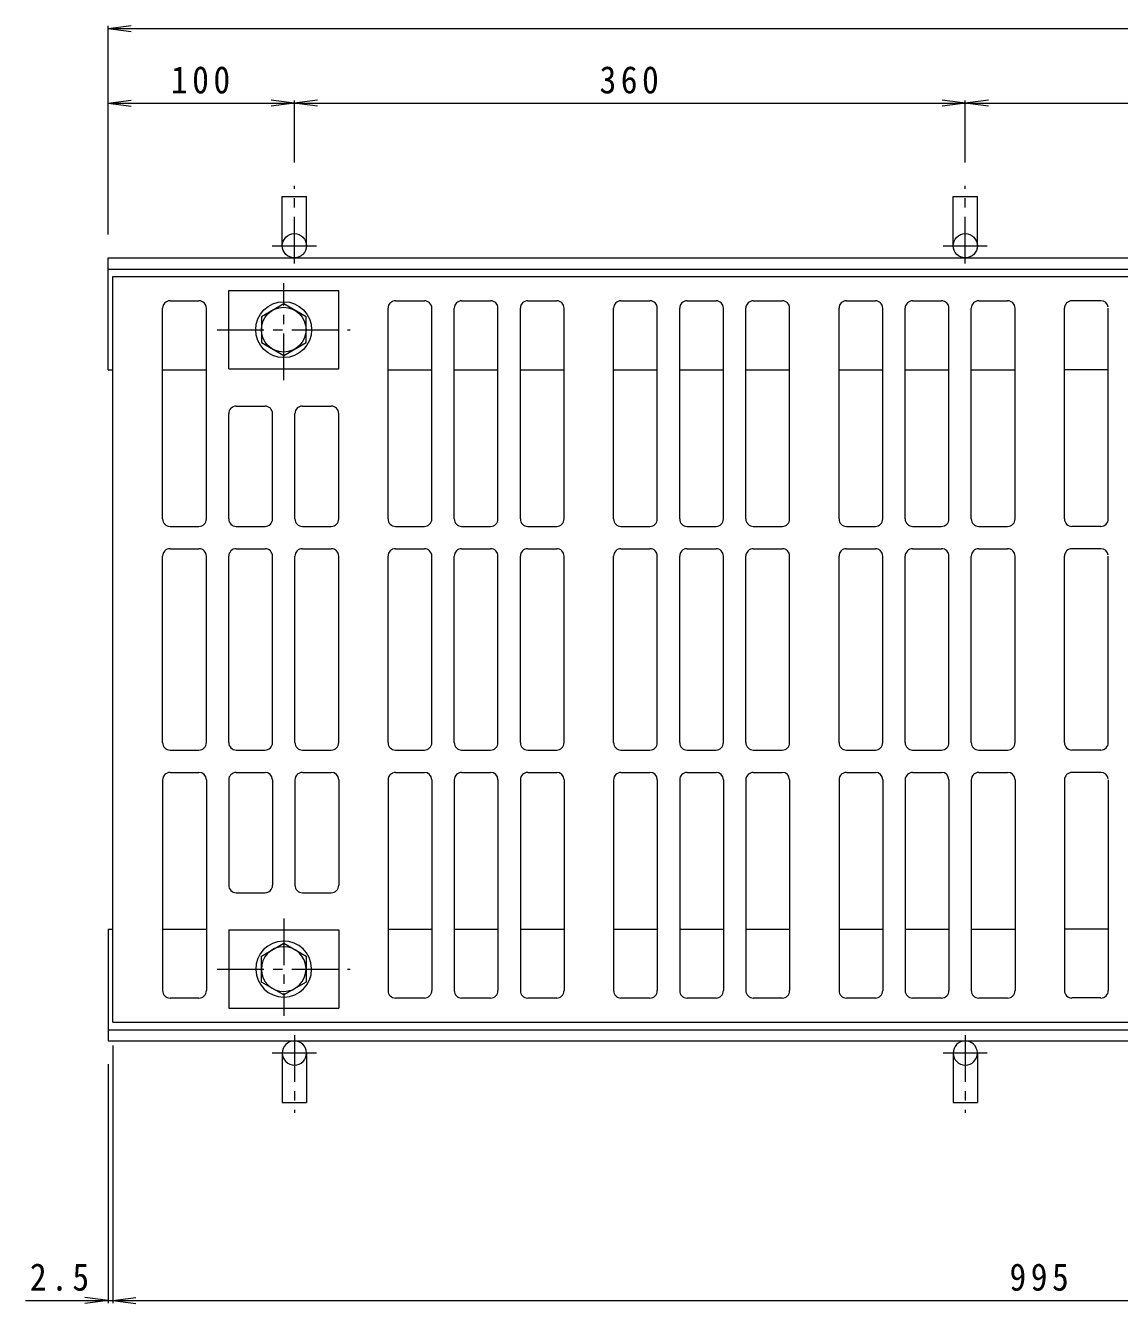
# Model space of a CAD drawing. Units: millimetres, scale not verified. Extents: x -922 to 935, y -674 to 618.
# Drawn here: x -922 to -335, y -137 to 549 of the extents above; entities that cross this region are included whole.
import ezdxf

# ---------------------------------------------------------------- set-up
doc = ezdxf.new("R2010")
doc.units = ezdxf.units.MM
doc.header["$LTSCALE"] = 5
doc.linetypes.add('CHAIN1', pattern=[8, 5, -1, 1, -1])
for name, color, linetype, lineweight in [('0-0_通り芯', 3, 'Continuous', 9), ('0-2_仕上', 6, 'Continuous', 9), ('0-3_建具', 4, 'Continuous', 9), ('0-4_その他', 7, 'Continuous', 9), ('0-A', 2, 'Continuous', 9)]:
    doc.layers.add(name, color=color, linetype=linetype, lineweight=lineweight)
doc.styles.add('ＭＳ ゴシック', font='')
doc.styles.get('ＭＳ ゴシック').set_extended_font_data('MS Gothic')

msp = doc.modelspace()

# ---------------------------------------------------------------- linework, layer by layer
at = {"layer": '0-0_通り芯'}
for p, q in [((-812.891, 406.777), (-753.891, 406.777)), ((-812.891, 364.777), (-812.891, 406.777)), ((-753.891, 364.777), (-753.891, 406.777)), ((-844.391, 401.277), (-828.891, 401.277)), ((-723.391, 401.277), (-707.891, 401.277)), ((-687.891, 401.277), (-672.391, 401.277)), ((-652.391, 401.277), (-636.891, 401.277)), ((-602.391, 401.277), (-586.891, 401.277)), ((-566.891, 401.277), (-551.391, 401.277)), ((-531.391, 401.277), (-515.891, 401.277)), ((-481.391, 401.277), (-465.891, 401.277)), ((-445.891, 401.277), (-430.391, 401.277)), ((-410.391, 401.277), (-394.891, 401.277)), ((-344.891, 401.277), (-360.391, 401.277)), ((-848.391, 284.277), (-848.391, 397.277)), ((-824.891, 284.277), (-824.891, 397.277)), ((-727.391, 284.277), (-727.391, 397.277)), ((-703.891, 284.277), (-703.891, 397.277)), ((-691.891, 284.277), (-691.891, 397.277)), ((-668.391, 284.277), (-668.391, 397.277)), ((-656.391, 284.277), (-656.391, 397.277)), ((-632.891, 284.277), (-632.891, 397.277)), ((-606.391, 284.277), (-606.391, 397.277)), ((-582.891, 284.277), (-582.891, 397.277)), ((-570.891, 284.277), (-570.891, 397.277)), ((-547.391, 284.277), (-547.391, 397.277)), ((-535.391, 284.277), (-535.391, 397.277)), ((-511.891, 284.277), (-511.891, 397.277)), ((-485.391, 284.277), (-485.391, 397.277)), ((-461.891, 284.277), (-461.891, 397.277)), ((-449.891, 284.277), (-449.891, 397.277)), ((-426.391, 284.277), (-426.391, 397.277)), ((-414.391, 284.277), (-414.391, 397.277)), ((-390.891, 284.277), (-390.891, 397.277)), ((-364.391, 284.277), (-364.391, 397.277)), ((-340.891, 284.277), (-340.891, 397.277)), ((-812.891, 364.777), (-753.891, 364.777)), ((-808.891, 344.777), (-793.391, 344.777)), ((-773.391, 344.777), (-757.891, 344.777)), ((-812.891, 284.277), (-812.891, 340.778)), ((-789.391, 284.277), (-789.391, 340.778)), ((-777.391, 284.277), (-777.391, 340.778)), ((-753.891, 284.277), (-753.891, 340.778)), ((-844.391, 280.277), (-828.891, 280.277)), ((-808.891, 280.277), (-793.391, 280.277)), ((-773.391, 280.277), (-757.891, 280.277)), ((-723.391, 280.277), (-707.891, 280.277)), ((-687.891, 280.277), (-672.391, 280.277)), ((-652.391, 280.277), (-636.891, 280.277)), ((-602.391, 280.277), (-586.891, 280.277)), ((-566.891, 280.277), (-551.391, 280.277)), ((-531.391, 280.277), (-515.891, 280.277)), ((-481.391, 280.277), (-465.891, 280.277)), ((-445.891, 280.277), (-430.391, 280.277)), ((-410.391, 280.277), (-394.891, 280.277)), ((-344.891, 280.277), (-360.391, 280.277)), ((-844.391, 268.277), (-828.891, 268.277)), ((-808.891, 268.277), (-793.391, 268.277)), ((-773.391, 268.277), (-757.891, 268.277)), ((-723.391, 268.277), (-707.891, 268.277)), ((-687.891, 268.277), (-672.391, 268.277)), ((-652.391, 268.277), (-636.891, 268.277)), ((-602.391, 268.277), (-586.891, 268.277)), ((-566.891, 268.277), (-551.391, 268.277)), ((-531.391, 268.277), (-515.891, 268.277)), ((-481.391, 268.277), (-465.891, 268.277)), ((-445.891, 268.277), (-430.391, 268.277)), ((-410.391, 268.277), (-394.891, 268.277)), ((-344.891, 268.277), (-360.391, 268.277)), ((-848.391, 164.277), (-848.391, 264.277)), ((-824.891, 164.277), (-824.891, 264.277)), ((-812.891, 164.277), (-812.891, 264.277)), ((-789.391, 164.277), (-789.391, 264.277)), ((-777.391, 164.277), (-777.391, 264.277)), ((-753.891, 164.277), (-753.891, 264.277)), ((-727.391, 164.277), (-727.391, 264.277)), ((-703.891, 164.277), (-703.891, 264.277)), ((-691.891, 164.277), (-691.891, 264.277)), ((-668.391, 164.277), (-668.391, 264.277)), ((-656.391, 164.277), (-656.391, 264.277)), ((-632.891, 164.277), (-632.891, 264.277)), ((-606.391, 164.277), (-606.391, 264.277)), ((-582.891, 164.277), (-582.891, 264.277)), ((-570.891, 164.277), (-570.891, 264.277)), ((-547.391, 164.277), (-547.391, 264.277)), ((-535.391, 164.277), (-535.391, 264.277)), ((-511.891, 164.277), (-511.891, 264.277)), ((-485.391, 164.277), (-485.391, 264.277)), ((-461.891, 164.277), (-461.891, 264.277)), ((-449.891, 164.277), (-449.891, 264.277)), ((-426.391, 164.277), (-426.391, 264.277)), ((-414.391, 164.277), (-414.391, 264.277)), ((-390.891, 164.277), (-390.891, 264.277)), ((-364.391, 164.277), (-364.391, 264.277)), ((-340.891, 164.277), (-340.891, 264.277)), ((-844.391, 160.277), (-828.891, 160.277)), ((-808.891, 160.277), (-793.391, 160.277)), ((-773.391, 160.277), (-757.891, 160.277)), ((-723.391, 160.277), (-707.891, 160.277)), ((-687.891, 160.277), (-672.391, 160.277)), ((-652.391, 160.277), (-636.891, 160.277)), ((-602.391, 160.277), (-586.891, 160.277)), ((-566.891, 160.277), (-551.391, 160.277)), ((-531.391, 160.277), (-515.891, 160.277)), ((-481.391, 160.277), (-465.891, 160.277)), ((-445.891, 160.277), (-430.391, 160.277)), ((-410.391, 160.277), (-394.891, 160.277)), ((-344.891, 160.277), (-360.391, 160.277)), ((-848.391, 144.277), (-848.391, 31.277)), ((-844.391, 148.277), (-828.891, 148.277)), ((-824.891, 144.277), (-824.891, 31.277)), ((-812.891, 144.277), (-812.891, 87.777)), ((-808.891, 148.277), (-793.391, 148.277)), ((-789.391, 144.277), (-789.391, 87.777)), ((-777.391, 144.277), (-777.391, 87.777)), ((-773.391, 148.277), (-757.891, 148.277)), ((-753.891, 144.277), (-753.891, 87.777)), ((-727.391, 144.277), (-727.391, 31.277)), ((-723.391, 148.277), (-707.891, 148.277)), ((-703.891, 144.277), (-703.891, 31.277)), ((-691.891, 144.277), (-691.891, 31.277)), ((-687.891, 148.277), (-672.391, 148.277)), ((-668.391, 144.277), (-668.391, 31.277)), ((-656.391, 144.277), (-656.391, 31.277)), ((-652.391, 148.277), (-636.891, 148.277)), ((-632.891, 144.277), (-632.891, 31.277)), ((-606.391, 144.277), (-606.391, 31.277)), ((-602.391, 148.277), (-586.891, 148.277)), ((-582.891, 144.277), (-582.891, 31.277)), ((-570.891, 144.277), (-570.891, 31.277)), ((-566.891, 148.277), (-551.391, 148.277)), ((-547.391, 144.277), (-547.391, 31.277)), ((-535.391, 144.277), (-535.391, 31.277)), ((-531.391, 148.277), (-515.891, 148.277)), ((-511.891, 144.277), (-511.891, 31.277)), ((-485.391, 144.277), (-485.391, 31.277)), ((-481.391, 148.277), (-465.891, 148.277)), ((-461.891, 144.277), (-461.891, 31.277)), ((-449.891, 144.277), (-449.891, 31.277)), ((-445.891, 148.277), (-430.391, 148.277)), ((-426.391, 144.277), (-426.391, 31.277)), ((-414.391, 144.277), (-414.391, 31.277)), ((-410.391, 148.277), (-394.891, 148.277)), ((-390.891, 144.277), (-390.891, 31.277)), ((-364.391, 144.277), (-364.391, 31.277)), ((-344.891, 148.277), (-360.391, 148.277)), ((-340.891, 144.277), (-340.891, 31.277)), ((-808.891, 83.777), (-793.391, 83.777)), ((-773.391, 83.777), (-757.891, 83.777)), ((-812.891, 63.777), (-812.891, 21.777)), ((-812.891, 63.777), (-753.891, 63.777)), ((-753.891, 63.777), (-753.891, 21.777)), ((-844.391, 27.278), (-828.891, 27.278)), ((-812.891, 21.777), (-753.891, 21.777)), ((-723.391, 27.278), (-707.891, 27.278)), ((-687.891, 27.278), (-672.391, 27.278)), ((-652.391, 27.278), (-636.891, 27.278)), ((-602.391, 27.278), (-586.891, 27.278)), ((-566.891, 27.278), (-551.391, 27.278)), ((-531.391, 27.278), (-515.891, 27.278)), ((-481.391, 27.278), (-465.891, 27.278)), ((-445.891, 27.278), (-430.391, 27.278)), ((-410.391, 27.278), (-394.891, 27.278)), ((-344.891, 27.278), (-360.391, 27.278)), ((-875.141, 14.277), (119.859, 14.277))]:
    msp.add_line(p, q, dxfattribs=at)
msp.add_lwpolyline([(-875.141, 14.277), (-875.141, 414.277), (119.859, 414.277)], dxfattribs=at)
for centre, start, end in [((-844.391, 397.277), 90, 180), ((-828.891, 397.277), 0, 90), ((-723.391, 397.277), 90, 180), ((-707.891, 397.277), 0, 90), ((-687.891, 397.277), 90, 180), ((-672.391, 397.277), 0, 90), ((-652.391, 397.277), 90, 180), ((-636.891, 397.277), 0, 90), ((-602.391, 397.277), 90, 180), ((-586.891, 397.277), 0, 90), ((-566.891, 397.277), 90, 180), ((-551.391, 397.277), 0, 90), ((-531.391, 397.277), 90, 180), ((-515.891, 397.277), 0, 90), ((-481.391, 397.277), 90, 180), ((-465.891, 397.277), 0, 90), ((-445.891, 397.277), 90, 180), ((-430.391, 397.277), 0, 90), ((-410.391, 397.277), 90, 180), ((-394.891, 397.277), 0, 90), ((-360.391, 397.277), 90, 180), ((-344.891, 397.277), 7.01646, 90), ((-808.891, 340.778), 89.99998, 180), ((-793.391, 340.778), 0, 90), ((-773.391, 340.778), 90, 180), ((-757.891, 340.778), 0, 90), ((-844.391, 284.277), 180, 270), ((-828.891, 284.277), 270, 0), ((-808.891, 284.277), 180, 270), ((-793.391, 284.277), 270, 0), ((-773.391, 284.277), 180, 270), ((-757.891, 284.277), 270, 0), ((-723.391, 284.277), 180, 270), ((-707.891, 284.277), 270, 0), ((-687.891, 284.277), 180, 270), ((-672.391, 284.277), 270, 0), ((-652.391, 284.277), 180, 270), ((-636.891, 284.277), 270, 0), ((-602.391, 284.277), 180, 270), ((-586.891, 284.277), 270, 0), ((-566.891, 284.277), 180, 270), ((-551.391, 284.277), 270, 0), ((-531.391, 284.277), 180, 270), ((-515.891, 284.277), 270, 0), ((-481.391, 284.277), 180, 270), ((-465.891, 284.277), 270, 0), ((-445.891, 284.277), 180, 270), ((-430.391, 284.277), 270, 0), ((-410.391, 284.277), 180, 270), ((-394.891, 284.277), 270, 0), ((-360.391, 284.277), 180, 270), ((-344.891, 284.277), 270, 0), ((-844.391, 264.277), 90, 180), ((-828.891, 264.277), 0, 90), ((-808.891, 264.277), 90, 180), ((-793.391, 264.277), 0, 90), ((-773.391, 264.277), 90, 180), ((-757.891, 264.277), 0, 90), ((-723.391, 264.277), 90, 180), ((-707.891, 264.277), 0, 90), ((-687.891, 264.277), 90, 180), ((-672.391, 264.277), 0, 90), ((-652.391, 264.277), 90, 180), ((-636.891, 264.277), 0, 90), ((-602.391, 264.277), 90, 180), ((-586.891, 264.277), 0, 90), ((-566.891, 264.277), 90, 180), ((-551.391, 264.277), 0, 90), ((-531.391, 264.277), 90, 180), ((-515.891, 264.277), 0, 90), ((-481.391, 264.277), 90, 180), ((-465.891, 264.277), 0, 90), ((-445.891, 264.277), 90, 180), ((-430.391, 264.277), 0, 90), ((-410.391, 264.277), 90, 180), ((-394.891, 264.277), 0, 90), ((-360.391, 264.277), 90, 180), ((-344.891, 264.277), 7.01646, 90), ((-844.391, 164.277), 180, 270), ((-828.891, 164.277), 270, 0), ((-808.891, 164.277), 180, 270), ((-793.391, 164.277), 270, 0), ((-773.391, 164.277), 180, 270), ((-757.891, 164.277), 270, 0), ((-723.391, 164.277), 180, 270), ((-707.891, 164.277), 270, 0), ((-687.891, 164.277), 180, 270), ((-672.391, 164.277), 270, 0), ((-652.391, 164.277), 180, 270), ((-636.891, 164.277), 270, 0), ((-602.391, 164.277), 180, 270), ((-586.891, 164.277), 270, 0), ((-566.891, 164.277), 180, 270), ((-551.391, 164.277), 270, 0), ((-531.391, 164.277), 180, 270), ((-515.891, 164.277), 270, 0), ((-481.391, 164.277), 180, 270), ((-465.891, 164.277), 270, 0), ((-445.891, 164.277), 180, 270), ((-430.391, 164.277), 270, 0), ((-410.391, 164.277), 180, 270), ((-394.891, 164.277), 270, 0), ((-360.391, 164.277), 180, 270), ((-344.891, 164.277), 270, 0), ((-844.391, 144.277), 90, 180), ((-828.891, 144.277), 1.40329, 90), ((-808.891, 144.277), 90, 180), ((-793.391, 144.277), 1.40329, 90), ((-773.391, 144.277), 90, 180), ((-757.891, 144.277), 1.40329, 90), ((-723.391, 144.277), 90, 180), ((-707.891, 144.277), 1.40329, 90), ((-687.891, 144.277), 90, 180), ((-672.391, 144.277), 1.40329, 90), ((-652.391, 144.277), 90, 180), ((-636.891, 144.277), 1.40329, 90), ((-602.391, 144.277), 90, 180), ((-586.891, 144.277), 1.40329, 90), ((-566.891, 144.277), 90, 180), ((-551.391, 144.277), 1.40329, 90), ((-531.391, 144.277), 90, 180), ((-515.891, 144.277), 1.40329, 90), ((-481.391, 144.277), 90, 180), ((-465.891, 144.277), 1.40329, 90), ((-445.891, 144.277), 90, 180), ((-430.391, 144.277), 1.40329, 90), ((-410.391, 144.277), 90, 180), ((-394.891, 144.277), 1.40329, 90), ((-360.391, 144.277), 90, 180), ((-344.891, 144.277), 7.01646, 90), ((-808.891, 87.777), 180, 270), ((-793.391, 87.777), 270, 0), ((-773.391, 87.777), 180, 270), ((-757.891, 87.777), 270, 0), ((-844.391, 31.277), 180, 270), ((-828.891, 31.277), 270, 0), ((-723.391, 31.277), 180, 270), ((-707.891, 31.277), 270, 0), ((-687.891, 31.277), 180, 270), ((-672.391, 31.277), 270, 0), ((-652.391, 31.277), 180, 270), ((-636.891, 31.277), 270, 0), ((-602.391, 31.277), 180, 270), ((-586.891, 31.277), 270, 0), ((-566.891, 31.277), 180, 270), ((-551.391, 31.277), 270, 0), ((-531.391, 31.277), 180, 270), ((-515.891, 31.277), 270, 0), ((-481.391, 31.277), 180, 270), ((-465.891, 31.277), 270, 0), ((-445.891, 31.277), 180, 270), ((-430.391, 31.277), 270, 0), ((-410.391, 31.277), 180, 270), ((-394.891, 31.277), 270, 0), ((-360.391, 31.277), 180, 270), ((-344.891, 31.277), 270, 0)]:
    msp.add_arc(centre, 4, start, end, dxfattribs=at)
at = {"layer": '0-2_仕上', "linetype": 'CHAIN1'}
for p, q in [((-783.391, 358.664), (-783.391, 410.763)), ((-819.094, 385.777), (-747.792, 385.777)), ((-783.391, 69.891), (-783.391, 17.792)), ((-819.094, 42.777), (-747.792, 42.777))]:
    msp.add_line(p, q, dxfattribs=at)
at = {"layer": '0-2_仕上'}
for p, q in [((-795.386, 49.702), (-783.391, 56.627)), ((-783.391, 56.627), (-771.397, 49.702)), ((-795.386, 35.852), (-795.386, 49.702)), ((-771.397, 49.702), (-771.397, 35.852)), ((-783.391, 28.927), (-795.386, 35.852)), ((-771.397, 35.852), (-783.391, 28.927))]:
    msp.add_line(p, q, dxfattribs=at)
msp.add_lwpolyline([(-771.397, 378.853), (-771.397, 392.703), (-783.391, 399.628), (-795.386, 392.703), (-795.386, 378.853), (-783.391, 371.927)], close=True, dxfattribs=at)
for radius in [15, 12]:
    msp.add_circle((-783.391, 385.777), radius, dxfattribs=at)
for radius in [15, 12]:
    msp.add_arc((-783.391, 42.777), radius, 1.40329, 0, dxfattribs=at)
at = {"layer": '0-3_建具'}
for p, q in [((-877.641, 364.277), (-877.641, 424.277)), ((-877.641, 424.277), (289.859, 424.277)), ((-877.641, 418.277), (289.859, 418.277)), ((-877.641, 364.277), (-875.141, 364.277)), ((-848.391, 364.277), (-824.891, 364.277)), ((-727.391, 364.277), (-703.891, 364.277)), ((-691.891, 364.277), (-668.391, 364.277)), ((-656.391, 364.277), (-632.891, 364.277)), ((-606.391, 364.277), (-582.891, 364.277)), ((-570.891, 364.277), (-547.391, 364.277)), ((-535.391, 364.277), (-511.891, 364.277)), ((-485.391, 364.277), (-461.891, 364.277)), ((-449.891, 364.277), (-426.391, 364.277)), ((-414.391, 364.277), (-390.891, 364.277)), ((-340.891, 364.277), (-364.391, 364.277)), ((-877.641, 64.277), (-875.141, 64.277)), ((-877.641, 64.277), (-877.641, 4.277)), ((-848.391, 64.277), (-824.891, 64.277)), ((-727.391, 64.277), (-703.891, 64.277)), ((-691.891, 64.277), (-668.391, 64.277)), ((-656.391, 64.277), (-632.891, 64.277)), ((-606.391, 64.277), (-582.891, 64.277)), ((-570.891, 64.277), (-547.391, 64.277)), ((-535.391, 64.277), (-511.891, 64.277)), ((-485.391, 64.277), (-461.891, 64.277)), ((-449.891, 64.277), (-426.391, 64.277)), ((-414.391, 64.277), (-390.891, 64.277)), ((-340.891, 64.277), (-364.391, 64.277)), ((-877.641, 10.277), (289.859, 10.277)), ((-877.641, 4.277), (289.859, 4.277))]:
    msp.add_line(p, q, dxfattribs=at)
at = {"layer": '0-4_その他'}
for p, q in [((-877.641, 547.277), (-865.248, 548.909)), ((-877.641, 436.777), (-877.641, 548.777)), ((-877.641, 547.277), (289.859, 547.277)), ((-877.641, 547.277), (-865.248, 545.646)), ((-877.641, 507.277), (-865.248, 508.909)), ((-877.641, 507.277), (289.859, 507.277)), ((-877.641, 507.277), (-865.248, 505.645)), ((-765.248, 505.645), (-790.034, 508.909)), ((-765.248, 508.909), (-790.034, 505.645)), ((-777.641, 475.45), (-777.641, 508.777)), ((-405.248, 505.645), (-430.034, 508.909)), ((-405.248, 508.909), (-430.034, 505.645)), ((-417.641, 475.45), (-417.641, 508.777)), ((-875.141, 1.777), (-875.141, -136.434)), ((-877.641, -8.223), (-877.641, -136.434)), ((-921.929, -134.934), (289.859, -134.934)), ((-877.641, -134.934), (-890.034, -133.303)), ((-877.641, -134.934), (-890.034, -136.566)), ((-875.141, -134.934), (-862.748, -133.303)), ((-875.141, -134.934), (-862.748, -136.566))]:
    msp.add_line(p, q, dxfattribs=at)
at = {"layer": '0-A', "linetype": 'CHAIN1'}
for p, q in [((-777.641, 421.277), (-777.641, 462.95)), ((-417.641, 421.277), (-417.641, 462.95)), ((-789.539, 430.777), (-765.817, 430.777)), ((-429.539, 430.777), (-405.817, 430.777)), ((-777.641, 7.277), (-777.641, -34.395)), ((-417.641, 7.277), (-417.641, -34.395)), ((-789.539, -2.223), (-765.817, -2.223)), ((-429.539, -2.223), (-405.817, -2.223))]:
    msp.add_line(p, q, dxfattribs=at)
at = {"layer": '0-A'}
for p, q in [((-784.141, 457.277), (-771.141, 457.277)), ((-784.141, 430.777), (-784.141, 457.277)), ((-771.141, 430.777), (-771.141, 457.277)), ((-424.141, 430.777), (-424.141, 457.277)), ((-424.141, 457.277), (-411.141, 457.277)), ((-411.141, 430.777), (-411.141, 457.277)), ((-784.141, -2.223), (-784.141, -28.723)), ((-771.141, -2.223), (-771.141, -28.723)), ((-424.141, -2.223), (-424.141, -28.723)), ((-411.141, -2.223), (-411.141, -28.723)), ((-784.141, -28.723), (-771.141, -28.723)), ((-424.141, -28.723), (-411.141, -28.723))]:
    msp.add_line(p, q, dxfattribs=at)
for centre in [(-777.641, 430.777), (-417.641, 430.777)]:
    msp.add_circle(centre, 6.5, dxfattribs=at)
for centre in [(-777.641, -2.223), (-417.641, -2.223)]:
    msp.add_arc(centre, 6.5, 1.40329, 0, dxfattribs=at)

# ---------------------------------------------------------------- texts
at = {"layer": '0-4_その他', "color": 2, "char_height": 14.66, "attachment_point": 7, "style": 'ＭＳ ゴシック'}
for s, insert in [('\\T1.27;\\W0.9;100', (-843.891, 512.277)), ('\\T1.27;\\W0.9;360', (-613.891, 512.277)), ('\\T1.27;\\W0.9;2.5', (-919.586, -129.934)), ('\\T1.27;\\W0.9;995', (-393.891, -129.934))]:
    msp.add_mtext(s, dxfattribs=dict(at, insert=insert))

doc.saveas('drawing.dxf')
